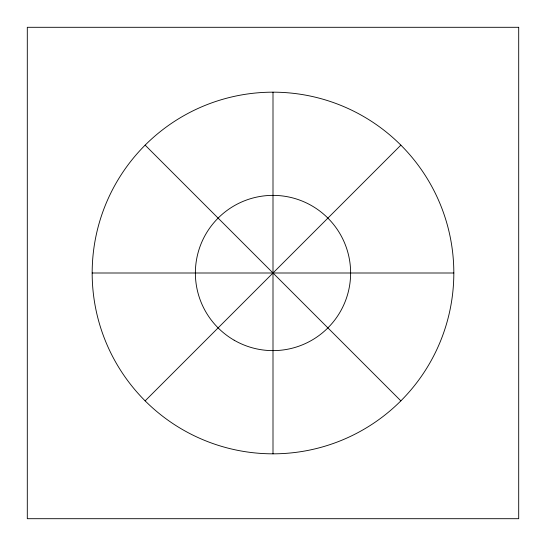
<?xml version="1.0" encoding="UTF-8"?>
<svg xmlns="http://www.w3.org/2000/svg" width="546" height="546" viewBox="0 0 546 546"><rect width="100%" height="100%" fill="white"/><g stroke="black" fill="none" stroke-linecap="round" stroke-linejoin="round"><path stroke-width="0.82" d="M145.14 400.86L400.86 145.14M92.178 273L453.822 273A180.822 180.822 0 0 1 182.589 429.6A180.822 180.822 0 0 1 182.589 116.4A180.822 180.822 0 0 1 453.822 273M145.14 145.14L400.86 400.86M273 92.178L273 453.822M518.7 27.3L27.3 27.3L27.3 518.7L518.7 518.7L518.7 27.3M234.186 340.226A77.628 77.628 0 0 0 350.628 273A77.628 77.628 0 0 0 234.186 205.774A77.628 77.628 0 0 0 234.186 340.226"/></g></svg>
